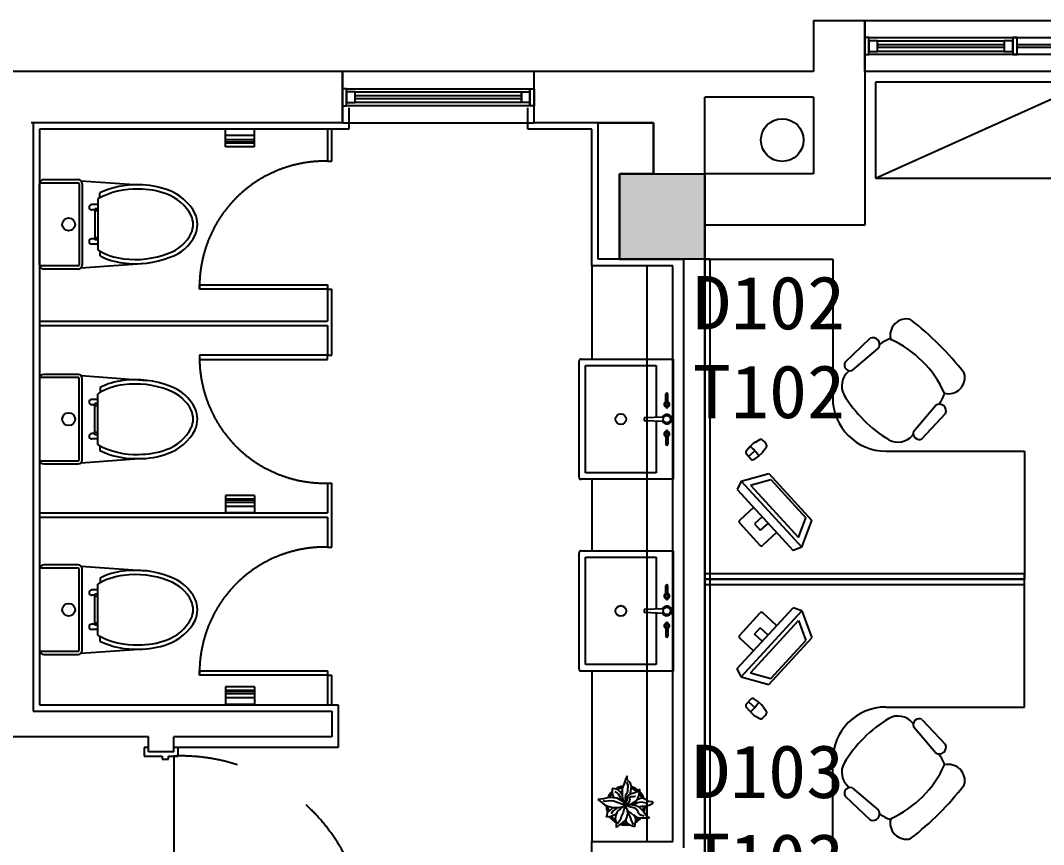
# Model space of a CAD drawing. Header units: millimetres. Extents: x 526420 to 928802, y 401925 to 509768.
# Drawn here: x 678101 to 682900, y 429399 to 433264 of the extents above; entities that cross this region are included whole.
import ezdxf

# ---------------------------------------------------------------- set-up
doc = ezdxf.new("R2010")
doc.units = ezdxf.units.MM
doc.header["$LTSCALE"] = 3000
doc.header["$MEASUREMENT"] = 0
doc.linetypes.add('DASHED', pattern=[0.75, 0.5, -0.25])
doc.linetypes.add('DASHED2', pattern=[0.375, 0.25, -0.125])
doc.layers.get('0').update_dxf_attribs({"linetype": 'CONTINUOUS'})
for name, color, linetype in [('D-GJG', 7, 'CONTINUOUS'), ('D-WALL', 7, 'CONTINUOUS'), ('D-WINDOW', 7, 'CONTINUOUS'), ('P-DOOR', 7, 'CONTINUOUS'), ('P-FURNI-A', 7, 'CONTINUOUS'), ('P-FURNI-I', 7, 'CONTINUOUS'), ('窗台线', 7, 'CONTINUOUS')]:
    doc.layers.add(name, color=color, linetype=linetype)
doc.styles.get("Standard").update_dxf_attribs({"font": 'romans.shx', "width": 0.65, "bigfont": 'hzfs1.shx'})

msp = doc.modelspace()

# ---------------------------------------------------------------- linework, layer by layer
at = {"color": 0}
for p, q in [((678473.7, 432432.6), (678473.7, 432454.9)), ((678463.6, 432400.5), (678435.3, 432400.5)), ((678463.6, 432427.2), (678463.6, 432188.3)), ((678450.6, 432375.5), (678435.3, 432375.5)), ((678450.6, 432380.5), (678450.6, 432234.9)), ((678463.6, 432380.5), (678450.6, 432380.5)), ((678463.6, 432370.5), (678450.6, 432370.5)), ((678463.6, 432244.9), (678450.6, 432244.9)), ((678450.6, 432239.9), (678435.3, 432239.9)), ((678463.6, 432214.9), (678435.3, 432214.9)), ((678463.6, 432234.9), (678450.6, 432234.9)), ((678474.1, 432159.4), (678474.1, 432182.1)), ((678474.1, 431542.3), (678474.1, 431519.6)), ((678463.6, 431486.7), (678435.3, 431486.7)), ((678463.6, 431274.5), (678463.6, 431513.4)), ((678450.6, 431461.7), (678435.3, 431461.7)), ((678450.6, 431321.2), (678450.6, 431466.7)), ((678463.6, 431466.7), (678450.6, 431466.7)), ((678463.6, 431456.7), (678450.6, 431456.7)), ((678463.6, 431331.2), (678450.6, 431331.2)), ((678450.6, 431326.2), (678435.3, 431326.2)), ((678463.6, 431301.2), (678435.3, 431301.2)), ((678463.6, 431321.2), (678450.6, 431321.2)), ((678473.7, 431269.1), (678473.7, 431246.8)), ((678463.6, 430380.7), (678463.6, 430619.6)), ((678474.1, 430648.5), (678474.1, 430625.8)), ((678463.6, 430593), (678435.3, 430593)), ((678450.6, 430568), (678435.3, 430568)), ((678450.6, 430427.4), (678450.6, 430573)), ((678463.6, 430573), (678450.6, 430573)), ((678463.6, 430563), (678450.6, 430563)), ((678450.6, 430432.4), (678435.3, 430432.4)), ((678463.6, 430437.4), (678450.6, 430437.4)), ((678463.6, 430427.4), (678450.6, 430427.4)), ((678463.6, 430407.4), (678435.3, 430407.4)), ((678473.7, 430375.3), (678473.7, 430353))]:
    msp.add_line(p, q, dxfattribs=at)
at = {"color": 0, "ltscale": 2}
for p, q in [((681128, 431468), (681128, 431511.5)), ((681138, 431468), (681138, 431511.5)), ((681128, 431452.5), (681128, 431459.9)), ((681138, 431452.5), (681138, 431459.9)), ((681128, 431335.4), (681128, 431328)), ((681138, 431335.4), (681138, 431328)), ((681128, 431319.9), (681128, 431276.4)), ((681138, 431319.9), (681138, 431276.4)), ((681128, 430568.6), (681128, 430612.1)), ((681138, 430568.6), (681138, 430612.1)), ((681128, 430553.1), (681128, 430560.5)), ((681138, 430553.1), (681138, 430560.5)), ((681128, 430436), (681128, 430428.6)), ((681128, 430420.5), (681128, 430377)), ((681138, 430436), (681138, 430428.6)), ((681138, 430420.5), (681138, 430377))]:
    msp.add_line(p, q, dxfattribs=at)
at = {"color": 0, "ltscale": 0.7}
msp.add_circle((681674.4, 432703), 100, dxfattribs=at)
at = {"color": 0, "ltscale": 2}
for centre, radius in [((681133, 431463.9), 6.42), ((680917, 431393.9), 25), ((681133, 431323.9), 6.42), ((681133, 430564.6), 6.42), ((680917, 430494.6), 25), ((681133, 430424.6), 6.42)]:
    msp.add_circle(centre, radius, dxfattribs=at)
at = {"color": 0}
for centre, radius, start, end in [((678640.5, 432108.9), 384.1, 87.7276, 115.7357), ((678657.6, 432098.5), 394.2, 70.1777, 90.2809), ((678640.5, 432108.9), 364.1, 87.6575, 119.062), ((678657.6, 432098.5), 374.2, 70.1658, 90.3491), ((678714.2, 432250.2), 212.3, 27.7269, 70.6404), ((678714.2, 432250.2), 232.3, 27.5657, 70.6198), ((678435.3, 432388), 12.5, 90, 270), ((678807.9, 432307.2), 103.1, 0.2814, 23.8986), ((678807.9, 432307.2), 123.1, 0.2357, 24.2164), ((678807.9, 432308.2), 103.1, 335.9469, 359.7191), ((678807.9, 432308.2), 123.1, 335.7831, 359.7648), ((678735.5, 432347.5), 185.4, 288.7343, 333.9675), ((678735.5, 432347.5), 205.4, 288.8657, 334.062), ((678435.3, 432227.4), 12.5, 90, 270), ((678616.7, 432436.8), 291.9, 238.3644, 263.6245), ((678616.7, 432436.8), 311.9, 242.8013, 263.5811), ((678641, 432565), 442.1, 262.3077, 291.3367), ((678641, 432565), 422.1, 262.2774, 291.3961), ((678616.7, 431264.9), 311.9, 96.4189, 117.1987), ((678641, 431136.7), 442.1, 68.6633, 97.6923), ((678616.7, 431264.9), 291.9, 96.3755, 121.6356), ((678641, 431136.7), 422.1, 68.6039, 97.7226), ((678735.5, 431354.1), 185.4, 26.0325, 71.2657), ((678735.5, 431354.1), 205.4, 25.938, 71.1343), ((678435.3, 431474.2), 12.5, 90, 270), ((678807.9, 431393.4), 103.1, 0.2809, 24.0531), ((678807.9, 431393.4), 123.1, 0.2352, 24.2169), ((678807.9, 431394.5), 103.1, 336.1014, 359.7186), ((678807.9, 431394.5), 123.1, 335.7836, 359.7643), ((678714.2, 431451.5), 212.3, 289.3596, 332.2731), ((678714.2, 431451.5), 232.3, 289.3802, 332.4343), ((678435.3, 431313.7), 12.5, 90, 270), ((678640.5, 431592.8), 364.1, 240.938, 272.3425), ((678640.5, 431592.8), 384.1, 244.2643, 272.2724), ((678657.6, 431603.1), 374.2, 269.6509, 289.8342), ((678657.6, 431603.1), 394.2, 269.7191, 289.8223), ((678616.7, 430371.1), 291.9, 96.3755, 121.6356), ((678616.7, 430371.1), 311.9, 96.4189, 117.1987), ((678641, 430242.9), 442.1, 68.6633, 97.6923), ((678641, 430242.9), 422.1, 68.6039, 97.7226), ((678735.5, 430460.4), 185.4, 26.0325, 71.2657), ((678735.5, 430460.4), 205.4, 25.938, 71.1343), ((678435.3, 430580.5), 12.5, 90, 270), ((678807.9, 430499.7), 103.1, 0.2809, 24.0531), ((678807.9, 430499.7), 123.1, 0.2352, 24.2169), ((678807.9, 430500.7), 103.1, 336.1014, 359.7186), ((678807.9, 430500.7), 123.1, 335.7836, 359.7643), ((678435.3, 430419.9), 12.5, 90, 270), ((678714.2, 430557.7), 212.3, 289.3596, 332.2731), ((678714.2, 430557.7), 232.3, 289.3802, 332.4343), ((678640.5, 430699), 364.1, 240.938, 272.3425), ((678640.5, 430699), 384.1, 244.2643, 272.2724), ((678657.6, 430709.4), 374.2, 269.6509, 289.8342), ((678657.6, 430709.4), 394.2, 269.7191, 289.8223)]:
    msp.add_arc(centre, radius, start, end, dxfattribs=at)
at = {"color": 0, "ltscale": 2}
for centre, start, end in [((681133, 431511.5), 0, 180), ((681133, 431452.5), 180, 0), ((681133, 431335.4), 0, 180), ((681133, 431276.4), 180, 0), ((681133, 430612.1), 0, 180), ((681133, 430553.1), 180, 0), ((681133, 430436), 0, 180), ((681133, 430377), 180, 0)]:
    msp.add_arc(centre, 5, start, end, dxfattribs=at)
at = {"layer": 'D-GJG', "color": 0, "ltscale": 2}
for p, q in [((678701, 429853.9), (678681, 429853.9)), ((678681, 429853.9), (678681, 429813.9)), ((678841, 429853.9), (678821, 429853.9)), ((678841, 429813.9), (678841, 429853.9)), ((678681, 429813.9), (678766, 429813.9)), ((678766, 429813.9), (678766, 429798.9)), ((678766, 429798.9), (678796, 429798.9)), ((678796, 429798.9), (678796, 429813.9)), ((678796, 429813.9), (678841, 429813.9))]:
    msp.add_line(p, q, dxfattribs=at)
at = {"layer": 'D-WALL', "color": 0, "ltscale": 0.7}
for p, q in [((681821, 433263.9), (682061, 433263.9)), ((681821, 433263.9), (681821, 433023.9)), ((682061, 433263.9), (682061, 432303.9)), ((679611, 433023.9), (676651, 433023.9)), ((679611, 433023.9), (676651, 433023.9)), ((679611, 433023.9), (676651, 433023.9)), ((679611, 432783.9), (679611, 433023.9)), ((679611, 432783.9), (679611, 433023.9)), ((679611, 432783.9), (679611, 433023.9)), ((681821, 433023.9), (680511, 433023.9)), ((680511, 432783.9), (680511, 433023.9)), ((681821, 433023.9), (680511, 433023.9)), ((680511, 432783.9), (680511, 433023.9)), ((680511, 432783.9), (680511, 433023.9)), ((680511, 432783.9), (680511, 433023.9)), ((681311, 427323.9), (681311, 432903.9)), ((681821, 432903.9), (681311, 432903.9)), ((681311, 427323.9), (681311, 432903.9)), ((681311, 426923.9), (681311, 432903.9)), ((681311, 426923.9), (681311, 432903.9)), ((681311, 427323.9), (681311, 432903.9)), ((681311, 426923.9), (681311, 432903.9)), ((681821, 432903.9), (681821, 432543.9)), ((679611, 432783.9), (678151, 432783.9)), ((679611, 432783.9), (678151, 432783.9)), ((679611, 432783.9), (678151, 432783.9)), ((678161, 432783.9), (678161, 430023.9)), ((681071, 432783.9), (680511, 432783.9)), ((681071, 432783.9), (680511, 432783.9)), ((681071, 432783.9), (680511, 432783.9)), ((681071, 432783.9), (680511, 432783.9)), ((681071, 432783.9), (680511, 432783.9)), ((680811, 432143.9), (680811, 432783.9)), ((680811, 432783.9), (681071, 432783.9)), ((680811, 432143.9), (680811, 432783.9)), ((680811, 432783.9), (681071, 432783.9)), ((680811, 432143.9), (680811, 432783.9)), ((680811, 432783.9), (681071, 432783.9)), ((680811, 432143.9), (680811, 432783.9)), ((680811, 432783.9), (681071, 432783.9)), ((680811, 432143.9), (680811, 432783.9)), ((680811, 432783.9), (681071, 432783.9)), ((681071, 432543.9), (681071, 432783.9)), ((681071, 432783.9), (681071, 432543.9)), ((681071, 432783.9), (681071, 432543.9)), ((681071, 432543.9), (681071, 432783.9)), ((681071, 432543.9), (681071, 432783.9)), ((681071, 432783.9), (681071, 432543.9)), ((681071, 432783.9), (681071, 432543.9)), ((681071, 432783.9), (681071, 432543.9)), ((681071, 432783.9), (681071, 432543.9)), ((681071, 432783.9), (681071, 432543.9)), ((681071, 432543.9), (680911, 432543.9)), ((680911, 432543.9), (680911, 432143.9)), ((681071, 432543.9), (680911, 432543.9)), ((680911, 432543.9), (680911, 432143.9)), ((681071, 432543.9), (680911, 432543.9)), ((680911, 432543.9), (680911, 432143.9)), ((681071, 432543.9), (680911, 432543.9)), ((680911, 432543.9), (680911, 432143.9)), ((681071, 432543.9), (680911, 432543.9)), ((680911, 432543.9), (680911, 432143.9)), ((681071, 432543.9), (680911, 432543.9)), ((680911, 432543.9), (680911, 432143.9)), ((681821, 432543.9), (681311, 432543.9)), ((682061, 432303.9), (681311, 432303.9)), ((680911, 432143.9), (680811, 432143.9)), ((680911, 432143.9), (680811, 432143.9)), ((680911, 432143.9), (680811, 432143.9)), ((680911, 432143.9), (680811, 432143.9)), ((680911, 432143.9), (680811, 432143.9)), ((680911, 432143.9), (681211, 432143.9)), ((681211, 432143.9), (681211, 429383.9)), ((678161, 430023.9), (679561, 430023.9)), ((679561, 430023.9), (679561, 429903.9)), ((678701, 429903.9), (677501, 429903.9)), ((678701, 429833.9), (678701, 429903.9)), ((678821, 429833.9), (678821, 429903.9)), ((679561, 429903.9), (678821, 429903.9)), ((678821, 429833.9), (678701, 429833.9))]:
    msp.add_line(p, q, dxfattribs=at)
at = {"layer": 'D-WALL', "color": 0, "ltscale": 100}
for p, q in [((680911, 432543.9), (681311, 432543.9)), ((680911, 432143.9), (680911, 432543.9)), ((680911, 432543.9), (681311, 432543.9)), ((680911, 432143.9), (680911, 432543.9)), ((680911, 432543.9), (681311, 432543.9)), ((680911, 432143.9), (680911, 432543.9)), ((681311, 432543.9), (681311, 432143.9)), ((681311, 432543.9), (681311, 432143.9)), ((681311, 432543.9), (681311, 432143.9)), ((681311, 432143.9), (680911, 432143.9)), ((681311, 432143.9), (680911, 432143.9)), ((681311, 432143.9), (680911, 432143.9))]:
    msp.add_line(p, q, dxfattribs=at)
at = {"layer": 'D-WALL', "color": 0}
msp.add_solid([(680911, 432543.9), (681311, 432543.9), (680911, 432143.9), (681311, 432143.9)], dxfattribs=at)
at = {"layer": 'D-WINDOW', "color": 0, "ltscale": 0.7}
for p, q in [((682061, 433263.9), (684161, 433263.9)), ((682081, 433183.9), (682061, 433183.9)), ((682061, 433183.9), (682061, 433103.9)), ((682081, 433183.9), (684141, 433183.9)), ((682081, 433103.9), (682081, 433183.9)), ((682081, 433103.9), (682081, 433183.9)), ((682121, 433168.9), (682081, 433168.9)), ((682081, 433168.9), (682081, 433118.9)), ((682121, 433168.9), (682716, 433168.9)), ((682121, 433118.9), (682121, 433168.9)), ((682121, 433118.9), (682121, 433168.9)), ((682756, 433168.9), (682716, 433168.9)), ((682716, 433168.9), (682716, 433118.9)), ((682716, 433168.9), (682716, 433118.9)), ((682776, 433183.9), (682756, 433183.9)), ((682756, 433183.9), (682756, 433103.9)), ((682756, 433118.9), (682756, 433168.9)), ((682776, 433103.9), (682776, 433183.9)), ((682081, 433118.9), (682121, 433118.9)), ((682121, 433151.4), (682716, 433151.4)), ((682121, 433136.4), (682121, 433151.4)), ((682716, 433136.4), (682121, 433136.4)), ((682716, 433118.9), (682121, 433118.9)), ((682716, 433151.4), (682716, 433136.4)), ((682716, 433118.9), (682756, 433118.9)), ((682776, 433151.4), (683446, 433151.4)), ((682776, 433136.4), (682776, 433151.4)), ((683446, 433136.4), (682776, 433136.4)), ((682061, 433103.9), (682081, 433103.9)), ((684141, 433103.9), (682081, 433103.9)), ((682756, 433103.9), (682776, 433103.9)), ((680511, 433023.9), (679611, 433023.9)), ((679631, 432943.9), (679611, 432943.9)), ((679611, 432943.9), (679611, 432863.9)), ((679631, 432943.9), (680491, 432943.9)), ((679631, 432863.9), (679631, 432943.9)), ((679631, 432863.9), (679631, 432943.9)), ((679671, 432928.9), (679631, 432928.9)), ((679631, 432928.9), (679631, 432878.9)), ((679671, 432928.9), (680451, 432928.9)), ((679671, 432878.9), (679671, 432928.9)), ((679671, 432878.9), (679671, 432928.9)), ((680451, 432928.9), (680451, 432878.9)), ((680451, 432878.9), (680451, 432928.9)), ((680451, 432928.9), (680491, 432928.9)), ((680491, 432943.9), (680491, 432863.9)), ((680491, 432863.9), (680491, 432943.9)), ((680491, 432943.9), (680511, 432943.9)), ((680491, 432928.9), (680491, 432878.9)), ((680511, 432943.9), (680511, 432863.9)), ((679631, 432878.9), (679671, 432878.9)), ((679671, 432911.4), (680451, 432911.4)), ((679671, 432896.4), (679671, 432911.4)), ((680451, 432896.4), (679671, 432896.4)), ((680451, 432878.9), (679671, 432878.9)), ((680451, 432911.4), (680451, 432896.4)), ((680491, 432878.9), (680451, 432878.9)), ((679611, 432863.9), (679631, 432863.9)), ((680491, 432863.9), (679631, 432863.9)), ((680511, 432863.9), (680491, 432863.9))]:
    msp.add_line(p, q, dxfattribs=at)
at = {"layer": 'P-DOOR', "color": 0, "ltscale": 2}
msp.add_line((678821, 429813.9), (678821, 428913.9), dxfattribs=at)
at = {"layer": 'P-DOOR', "color": 0, "linetype": 'DASHED2'}
msp.add_arc((678852.6, 428945.5), 869, 357.9173, 92.0827, dxfattribs=at)
at = {"layer": 'P-FURNI-A', "color": 0}
for p, q in [((679641, 432853.9), (679641, 432753.9)), ((680481, 432753.9), (680481, 432853.9)), ((680481, 432753.9), (680481, 432853.9)), ((679641, 432753.9), (678191, 432753.9)), ((678191, 432753.9), (678191, 430053.9)), ((680781, 432753.9), (680481, 432753.9)), ((680781, 432753.9), (680481, 432753.9)), ((680781, 432113.9), (680781, 432753.9)), ((680781, 432113.9), (680781, 432753.9)), ((681161, 432113.9), (680781, 432113.9)), ((681161, 432113.9), (680781, 432113.9)), ((681161, 429413.9), (681161, 432113.9)), ((681161, 429413.9), (681161, 432113.9)), ((678191, 430053.9), (679591, 430053.9)), ((679591, 430053.9), (679591, 429853.9)), ((679591, 429853.9), (678831, 429853.9)), ((680781, 429233.9), (680781, 429413.9)), ((680781, 429413.9), (681161, 429413.9)), ((680781, 429233.9), (680781, 429413.9)), ((680781, 429413.9), (681161, 429413.9))]:
    msp.add_line(p, q, dxfattribs=at)
at = {"layer": 'P-FURNI-I', "color": 0, "ltscale": 100}
for p, q in [((682111, 432523.9), (683111, 432973.9)), ((683111, 432973.9), (682111, 432973.9)), ((682111, 432973.9), (682111, 432523.9)), ((682111, 432523.9), (683111, 432523.9))]:
    msp.add_line(p, q, dxfattribs=at)
at = {"layer": 'P-FURNI-I', "color": 0, "linetype": 'Continuous'}
for p, q in [((679062.7, 432671.3), (679062.7, 432753.9)), ((679199.3, 432753.9), (679062.7, 432753.9)), ((679199.3, 432723.9), (679062.7, 432723.9)), ((679199.3, 432671.3), (679199.3, 432753.9)), ((679199.3, 432703.9), (679062.7, 432703.9)), ((679199.3, 432693.9), (679062.7, 432693.9)), ((679199.3, 432688.9), (679062.7, 432688.9)), ((679199.3, 432671.3), (679062.7, 432671.3)), ((679062.7, 431036.6), (679062.7, 430953.9)), ((679199.3, 431036.6), (679062.7, 431036.6)), ((679199.3, 431018.9), (679062.7, 431018.9)), ((679199.3, 431013.9), (679062.7, 431013.9)), ((679199.3, 431003.9), (679062.7, 431003.9)), ((679199.3, 431036.6), (679199.3, 430953.9)), ((679199.3, 430983.9), (679062.7, 430983.9)), ((679199.3, 430953.9), (679062.7, 430953.9)), ((679062.7, 430139.1), (679062.7, 430056.4)), ((679199.3, 430139.1), (679062.7, 430139.1)), ((679199.3, 430139.1), (679199.3, 430056.4)), ((679199.3, 430121.4), (679062.7, 430121.4)), ((679199.3, 430116.4), (679062.7, 430116.4)), ((679199.3, 430106.4), (679062.7, 430106.4)), ((679199.3, 430086.4), (679062.7, 430086.4)), ((679199.3, 430056.4), (679062.7, 430056.4))]:
    msp.add_line(p, q, dxfattribs=at)
at = {"layer": 'P-FURNI-I', "color": 0}
for p, q in [((679541, 432753.9), (679541, 432603.9)), ((679561, 432603.9), (679561, 432753.9)), ((679541, 432603.9), (679561, 432603.9)), ((678191, 432117.7), (678191, 432497.7)), ((678191, 432117.7), (678191, 432497.7)), ((678196, 432502.7), (678371, 432502.7)), ((678211, 432517.7), (678371, 432517.7)), ((678376, 432497.7), (678376, 432117.7)), ((678385.1, 432511.8), (678657.6, 432492.7)), ((678391, 432497.7), (678391, 432117.7)), ((678371, 432112.7), (678196, 432112.7)), ((678371, 432097.7), (678211, 432097.7)), ((678385.1, 432103.6), (678693.5, 432126)), ((681336, 432143.9), (681311, 432143.9)), ((681311, 432143.9), (681311, 430643.9)), ((681311, 430643.9), (681311, 432143.9)), ((681311, 432143.9), (681911, 432143.9)), ((681336, 430643.9), (681336, 432143.9)), ((681911, 432143.9), (681911, 431493.9)), ((679541, 432003.9), (679541, 431853.9)), ((679541, 432003.9), (679561, 432003.9)), ((679561, 431693.9), (679561, 432003.9)), ((679541, 431913.9), (679541, 431853.9)), ((679561, 431693.9), (679561, 431913.9)), ((678191, 431853.9), (679541, 431853.9)), ((678191, 431833.9), (679541, 431833.9)), ((679541, 431833.9), (679541, 431693.9)), ((681968.8, 431661.7), (682087, 431773.6)), ((682002.8, 431623), (682126.1, 431727.5)), ((679541, 431693.9), (679561, 431693.9)), ((681985.2, 431617.6), (681989.9, 431621.7)), ((681985.2, 431617.6), (681990, 431621.7)), ((678191, 431583.9), (678191, 431203.9)), ((678191, 431583.9), (678191, 431203.9)), ((678371, 431588.9), (678196, 431588.9)), ((678371, 431603.9), (678211, 431603.9)), ((678376, 431203.9), (678376, 431583.9)), ((678385.1, 431598.1), (678693.5, 431575.6)), ((678391, 431203.9), (678391, 431583.9)), ((682290, 431335.8), (682394.6, 431459)), ((682328.7, 431301.8), (682440.6, 431419.9)), ((682284.6, 431318.1), (682288.8, 431323)), ((682161, 431243.9), (682811, 431243.9)), ((682811, 431243.9), (682811, 430643.9)), ((678196, 431198.9), (678371, 431198.9)), ((678385.1, 431189.8), (678657.6, 431208.9)), ((678211, 431183.9), (678371, 431183.9)), ((681481.5, 431102.8), (681611.4, 431138.7)), ((681611.4, 431138.7), (681812.7, 430919.4)), ((679541, 431093.9), (679541, 430953.9)), ((679541, 431093.9), (679561, 431093.9)), ((679561, 430793.9), (679561, 431093.9)), ((681481.5, 431102.8), (681463.2, 431063.6)), ((681481.5, 431102.8), (681765.7, 430793)), ((681526, 431083.9), (681621.2, 431110.3)), ((681621.2, 431110.3), (681785.2, 430931.6)), ((681463.2, 431063.6), (681724.9, 430778.4)), ((681526, 431083.9), (681750.8, 430838.9)), ((678191, 430953.9), (679541, 430953.9)), ((678191, 430933.9), (679541, 430933.9)), ((679541, 430933.9), (679541, 430793.9)), ((681750.8, 430838.9), (681785.2, 430931.6)), ((681765.7, 430793), (681812.7, 430919.4)), ((679541, 430793.9), (679561, 430793.9)), ((681765.4, 430793.3), (681724.9, 430778.4)), ((678371, 430710.2), (678211, 430710.2)), ((678191, 430690.2), (678191, 430310.2)), ((678191, 430690.2), (678191, 430310.2)), ((678371, 430695.2), (678196, 430695.2)), ((678376, 430310.2), (678376, 430690.2)), ((678385.1, 430704.3), (678693.5, 430681.9)), ((678391, 430310.2), (678391, 430690.2)), ((682811, 430668.9), (681311, 430668.9)), ((681311, 430668.9), (681311, 430643.9)), ((682811, 430643.9), (682811, 430668.9)), ((682811, 430643.9), (681311, 430643.9)), ((681311, 430643.9), (681311, 430618.9)), ((681336, 430643.9), (681311, 430643.9)), ((681311, 430643.9), (681311, 427643.9)), ((681311, 430643.9), (681311, 429143.9)), ((682811, 430643.9), (681311, 430643.9)), ((681311, 430643.9), (681311, 430643.9)), ((681311, 430643.9), (682811, 430643.9)), ((681311, 430643.9), (681336, 430643.9)), ((682811, 430643.9), (681311, 430643.9)), ((681311, 430643.9), (681311, 430643.9)), ((681311, 430618.9), (682811, 430618.9)), ((681336, 427643.9), (681336, 430643.9)), ((682811, 430618.9), (682811, 430643.9)), ((682811, 430043.9), (682811, 430643.9)), ((681463.2, 430224.3), (681724.9, 430509.5)), ((681481.5, 430185.1), (681765.7, 430494.9)), ((681765.4, 430494.6), (681724.9, 430509.5)), ((681765.7, 430494.9), (681812.7, 430368.5)), ((681526, 430204), (681750.8, 430449)), ((681750.8, 430449), (681785.2, 430356.3)), ((681611.4, 430149.2), (681812.7, 430368.5)), ((681621.2, 430177.6), (681785.2, 430356.3)), ((678196, 430305.2), (678371, 430305.2)), ((678211, 430290.2), (678371, 430290.2)), ((678385.1, 430296.1), (678657.6, 430315.2)), ((679541, 430193.9), (679541, 430053.9)), ((679541, 430193.9), (679561, 430193.9)), ((679561, 430053.9), (679561, 430193.9)), ((681481.5, 430185.1), (681463.2, 430224.3)), ((681481.5, 430185.1), (681611.4, 430149.2)), ((681526, 430204), (681621.2, 430177.6)), ((682161, 430043.9), (682811, 430043.9)), ((682328.7, 429986.1), (682440.6, 429868)), ((682284.6, 429969.8), (682288.8, 429964.9)), ((682290, 429952.1), (682394.6, 429828.9)), ((681911, 429143.9), (681911, 429793.9)), ((681985.2, 429670.3), (681989.9, 429666.2)), ((681985.2, 429670.3), (681990, 429666.2)), ((682002.8, 429664.9), (682126.1, 429560.4)), ((681968.8, 429626.2), (682087, 429514.3))]:
    msp.add_line(p, q, dxfattribs=at)
at = {"layer": 'P-FURNI-I', "color": 0, "ltscale": 20}
for p, q in [((680781, 432113.9), (680781, 431675.9)), ((680781, 431111.9), (680781, 430776.6)), ((680781, 430212.6), (680781, 429413.9))]:
    msp.add_line(p, q, dxfattribs=at)
at = {"layer": 'P-FURNI-I', "color": 0, "linetype": 'DASHED2', "ltscale": 10}
msp.add_line((681041, 429413.9), (681041, 432113.9), dxfattribs=at)
at = {"layer": 'P-FURNI-I', "color": 0, "ltscale": 0.008}
for p, q in [((678941, 432003.9), (678941, 432023.9)), ((678941, 432023.9), (679541, 432023.9)), ((679541, 432003.9), (678941, 432003.9)), ((679541, 432023.9), (679541, 432003.9)), ((679541, 431693.9), (678941, 431693.9)), ((678941, 431693.9), (678941, 431673.9)), ((678941, 431673.9), (679541, 431673.9)), ((679541, 431673.9), (679541, 431693.9)), ((678941, 430193.9), (678941, 430213.9)), ((678941, 430213.9), (679541, 430213.9)), ((679541, 430193.9), (678941, 430193.9)), ((679541, 430213.9), (679541, 430193.9))]:
    msp.add_line(p, q, dxfattribs=at)
at = {"layer": 'P-FURNI-I', "color": 0, "ltscale": 2}
for p, q in [((680721, 431121.9), (680721, 431665.9)), ((680731, 431675.9), (681163, 431675.9)), ((681163, 431675.9), (681163, 431111.9)), ((680751, 431141.9), (680751, 431645.9)), ((680751, 431645.9), (681083, 431645.9)), ((681083, 431645.9), (681083, 431402.6)), ((681118.7, 431403.9), (681025.9, 431400.3)), ((681025.9, 431400.3), (681025.9, 431386.3)), ((681118.7, 431382.7), (681025.9, 431386.3)), ((681083, 431384.1), (681083, 431141.9)), ((681083, 431141.9), (680751, 431141.9)), ((681163, 431111.9), (680731, 431111.9)), ((680721, 430222.6), (680721, 430766.6)), ((680731, 430776.6), (681163, 430776.6)), ((681163, 430776.6), (681163, 430212.6)), ((680751, 430242.6), (680751, 430746.6)), ((680751, 430746.6), (681083, 430746.6)), ((681083, 430746.6), (681083, 430503.2)), ((681118.7, 430504.6), (681025.9, 430501)), ((681025.9, 430501), (681025.9, 430486.9)), ((681118.7, 430483.3), (681025.9, 430486.9)), ((681083, 430484.7), (681083, 430242.6)), ((681083, 430242.6), (680751, 430242.6)), ((681163, 430212.6), (680731, 430212.6))]:
    msp.add_line(p, q, dxfattribs=at)
at = {"layer": 'P-FURNI-I', "color": 0, "linetype": 'ByBlock'}
for p, q in [((681548.5, 431286.7), (681569.7, 431298)), ((681523.4, 431265.7), (681505.5, 431243.9)), ((681516.7, 431218.9), (681546.2, 431245.9)), ((681523.4, 431265.7), (681538.3, 431279.4)), ((681563.9, 431221.5), (681578.9, 431235.2)), ((681587, 431244.7), (681600.1, 431264.8)), ((681527.6, 431207), (681505.8, 431230.8)), ((681563.9, 431221.5), (681540.6, 431205.5)), ((681539.9, 430980), (681475.2, 430920.6)), ((681474.6, 430906.4), (681569.2, 430803.3)), ((681580.5, 430935.7), (681544.4, 430902.7)), ((681544.4, 430902.7), (681571.5, 430873.2)), ((681607.5, 430906.3), (681571.5, 430873.2)), ((681648.1, 430862.1), (681583.4, 430802.7)), ((681474.6, 430381.5), (681569.2, 430484.6)), ((681648.1, 430425.8), (681583.4, 430485.2)), ((681544.4, 430385.2), (681571.5, 430414.7)), ((681580.5, 430352.2), (681544.4, 430385.2)), ((681607.5, 430381.6), (681571.5, 430414.7)), ((681539.9, 430307.9), (681475.2, 430367.3)), ((681527.6, 430080.9), (681505.8, 430057.1)), ((681563.9, 430066.4), (681540.6, 430082.4)), ((681523.4, 430022.2), (681505.5, 430044)), ((681516.7, 430069), (681546.2, 430042)), ((681563.9, 430066.4), (681578.9, 430052.7)), ((681587, 430043.2), (681600.1, 430023.1)), ((681523.4, 430022.2), (681538.3, 430008.5)), ((681548.5, 430001.2), (681569.7, 429989.9)), ((680940.9, 429709), (680932.4, 429685.1)), ((680946.3, 429720.5), (680940.9, 429709)), ((680946.8, 429709.9), (680946.3, 429720.5)), ((680949.8, 429698.5), (680946.8, 429709.9)), ((680961.7, 429689.6), (680949.8, 429698.5)), ((680887.1, 429659.7), (680876.2, 429661.2)), ((680876.2, 429661.2), (680876.7, 429643.2)), ((680900, 429658.7), (680887.1, 429659.7)), ((680916, 429646.2), (680900, 429658.7)), ((680932.4, 429685.1), (680923.9, 429661.7)), ((680923.9, 429661.7), (680923.9, 429644.8)), ((680952.3, 429676.1), (680945.3, 429691)), ((680948.3, 429643.8), (680949.8, 429652.2)), ((680949.8, 429652.2), (680952.3, 429676.1)), ((680960.3, 429633.8), (680964.8, 429649.8)), ((680967.7, 429671.6), (680961.7, 429689.6)), ((680964.8, 429649.8), (680967.7, 429671.6)), ((681007, 429658.7), (680996.1, 429646.7)), ((681004.6, 429643.8), (681007, 429658.7)), ((680835.3, 429613.8), (680809, 429610.4)), ((680809, 429610.4), (680827.9, 429596)), ((680844.3, 429601), (680834.3, 429603.4)), ((680863.2, 429619.9), (680835.3, 429613.8)), ((680864.7, 429603.9), (680844.3, 429601)), ((680899.5, 429616.9), (680863.2, 429619.9)), ((680882.6, 429602.4), (680864.7, 429603.9)), ((680876.7, 429643.2), (680877.6, 429631.3)), ((680877.6, 429631.3), (680884.6, 429617.4)), ((680909.4, 429592.5), (680882.6, 429602.4)), ((680889.1, 429647.2), (680894.5, 429642.7)), ((680894.5, 429642.7), (680905, 429636.3)), ((680926.9, 429600.5), (680899.5, 429616.9)), ((680905, 429636.3), (680912, 429624.3)), ((680912, 429624.3), (680916.5, 429606.4)), ((680923.4, 429634.3), (680916, 429646.2)), ((680923.9, 429644.8), (680923.9, 429628.8)), ((680923.9, 429628.8), (680925.4, 429614.3)), ((680925.4, 429614.3), (680929.4, 429597.5)), ((680938.8, 429613.4), (680939.9, 429633.8)), ((680939.4, 429587.5), (680938.8, 429613.4)), ((680939.9, 429633.8), (680948.3, 429643.8)), ((680946.8, 429611.4), (680941.8, 429601)), ((680947.3, 429625.8), (680946.8, 429611.4)), ((680959.8, 429635.8), (680947.3, 429625.8)), ((680953.2, 429593.5), (680960.8, 429606.9)), ((680958.2, 429619.9), (680965.7, 429624.9)), ((680960.8, 429606.9), (680958.2, 429619.9)), ((680978.7, 429639.8), (680959.8, 429635.8)), ((680965.7, 429624.9), (680978.1, 429624.9)), ((680976.2, 429596), (680993.6, 429607.4)), ((680978.1, 429624.9), (680986.6, 429627.8)), ((680996.1, 429646.7), (680978.7, 429639.8)), ((680993.6, 429607.4), (681001.5, 429627.8)), ((680994.1, 429609.9), (681004.1, 429615.4)), ((681001.5, 429627.8), (681004.6, 429643.8)), ((681004.1, 429615.4), (681018.5, 429617.8)), ((681018.5, 429617.8), (681029.9, 429613.8)), ((681029.9, 429613.8), (681038.9, 429605.5)), ((681038.9, 429605.5), (681048.9, 429602.4)), ((681048.9, 429602.4), (681063.8, 429600.5)), ((680827.9, 429596), (680840.3, 429585.5)), ((680840.3, 429585.5), (680861.7, 429576.6)), ((680855.2, 429550.1), (680867.7, 429559.6)), ((680861.7, 429576.6), (680881.2, 429573.1)), ((680867.7, 429559.6), (680880.6, 429572.6)), ((680879.1, 429555.6), (680872.2, 429542.7)), ((680888.6, 429563.6), (680879.1, 429555.6)), ((680881.2, 429573.1), (680906, 429572.6)), ((680901.1, 429571), (680888.6, 429563.6)), ((680895, 429537.2), (680901.5, 429554.6)), ((680901.5, 429554.6), (680912, 429562.6)), ((680906, 429572.6), (680925.4, 429575.5)), ((680941, 429581), (680909.4, 429592.5)), ((680912, 429562.6), (680920, 429573.1)), ((680920, 429573.1), (680923.9, 429574.5)), ((680925.4, 429575.5), (680941, 429581)), ((680941, 429581), (680926.9, 429600.5)), ((680931.4, 429563.1), (680927.4, 429549.2)), ((680940.4, 429576), (680931.4, 429563.1)), ((680941.8, 429601), (680939.9, 429585.5)), ((680939.9, 429585.5), (680942.3, 429585)), ((680939.9, 429577.1), (680942.3, 429583)), ((680950.3, 429556.6), (680939.9, 429577.1)), ((680940.9, 429583.5), (680953.2, 429587.5)), ((680942.3, 429585), (680953.2, 429593.5)), ((680942.3, 429583), (680962.7, 429575.5)), ((680947.3, 429560.1), (680947.8, 429542.1)), ((680962.4, 429526.6), (680947.8, 429555.3)), ((680965.3, 429546.6), (680950.3, 429556.6)), ((680953.2, 429587.5), (680982.6, 429583)), ((680960.9, 429586.3), (680976.2, 429596)), ((680962.7, 429575.5), (680981.6, 429571.6)), ((680990.1, 429593), (680974.7, 429583.5)), ((680981.6, 429571.6), (680994.1, 429560.1)), ((680982.6, 429583), (681000.1, 429577.6)), ((681009.1, 429597.9), (680990.1, 429593)), ((680994.1, 429560.1), (680998.6, 429548.2)), ((681000.1, 429577.6), (681013.1, 429565.1)), ((681014, 429576.6), (681006, 429575)), ((681021.4, 429596), (681009.1, 429597.9)), ((681013.1, 429565.1), (681023.5, 429554.6)), ((681033, 429578.5), (681014, 429576.6)), ((681043.9, 429592), (681021.4, 429596)), ((681023.5, 429554.6), (681038.9, 429533.2)), ((681050.8, 429581.6), (681033, 429578.5)), ((681062.8, 429589), (681050.8, 429581.6)), ((681066.8, 429599.9), (681062.8, 429589)), ((681063.8, 429600.5), (681066.8, 429599.9)), ((680849.7, 429527.2), (680852.3, 429535.2)), ((680872.2, 429529.8), (680849.7, 429527.2)), ((680852.3, 429535.2), (680855.2, 429550.1)), ((680889.5, 429538.2), (680872.2, 429529.8)), ((680897.5, 429545.7), (680889.5, 429538.2)), ((680892.6, 429518.2), (680895, 429537.2)), ((680897.1, 429500.9), (680892.6, 429518.2)), ((680915, 429515.8), (680901.5, 429495.4)), ((680918.4, 429530.7), (680915, 429515.8)), ((680927.4, 429549.2), (680918.4, 429530.7)), ((680939.4, 429513.3), (680926.9, 429503.8)), ((680944.3, 429525.8), (680939.4, 429513.3)), ((680943.7, 429503.2), (680940, 429513.1)), ((680947.8, 429542.1), (680944.3, 429525.8)), ((680966, 429516.7), (680962.4, 429526.6)), ((680979.7, 429534.2), (680965.3, 429546.6)), ((680977, 429491.6), (680966, 429516.7)), ((680975.9, 429539.2), (680985.4, 429521.9)), ((681000.1, 429522.7), (680979.7, 429534.2)), ((680985.9, 429507.8), (680983.2, 429495.9)), ((680985.4, 429521.9), (680985.9, 429507.8)), ((680998.6, 429548.2), (681005.1, 429540.7)), ((681036.4, 429522.2), (681000.1, 429522.7)), ((681005.1, 429540.7), (681011.5, 429538.2)), ((681011.5, 429538.2), (681025.9, 429533.2)), ((681051.8, 429522.2), (681036.4, 429522.2)), ((681038.9, 429533.2), (681051.8, 429522.2)), ((680896.1, 429479.4), (680897.1, 429500.9)), ((680911.5, 429491.4), (680896.1, 429479.4)), ((680926.9, 429503.8), (680911.5, 429491.4)), ((680959.3, 429490.1), (680943.7, 429503.2)), ((680967.6, 429486.5), (680959.3, 429490.1)), ((680981.2, 429481.2), (680967.6, 429486.5)), ((680983.2, 429495.9), (680981.2, 429481.2))]:
    msp.add_line(p, q, dxfattribs=at)
at = {"layer": 'P-FURNI-I', "color": 0}
for centre in [(678327, 432307.7), (678327, 431393.9), (678327, 430500.2)]:
    msp.add_circle(centre, 30, dxfattribs=at)
at = {"layer": 'P-FURNI-I', "color": 0, "ltscale": 2}
for centre in [(681133, 431393.9), (681133, 430494.6)]:
    msp.add_circle(centre, 17.5, dxfattribs=at)
at = {"layer": 'P-FURNI-I', "color": 0, "linetype": 'DASHED', "ltscale": 5}
for centre, start, end in [((679528.5, 432016.4), 88.7811, 181.2189), ((679528.5, 431681.4), 178.7811, 271.2189), ((679528.5, 430206.4), 88.7811, 181.2189)]:
    msp.add_arc(centre, 587.6, start, end, dxfattribs=at)
at = {"layer": 'P-FURNI-I', "color": 0}
for centre, radius, start, end in [((678211, 432497.7), 20, 90, 180), ((678196, 432497.7), 5, 90, 180), ((678371, 432497.7), 20, 0, 90), ((678371, 432497.7), 5, 0, 90), ((678196, 432117.7), 5, 180, 270), ((678211, 432117.7), 20, 180, 270), ((678371, 432117.7), 5, 270, 0), ((678371, 432117.7), 20, 270, 0), ((682256.8, 431787.4), 76.4, 75.3927, 194.6073), ((681432.1, 430765), 1383.5, 37.5907, 52.4093), ((682099.3, 431744.4), 31.7, 327.8663, 112.8436), ((682237.3, 431603.3), 177.1, 108.618, 126.9048), ((681976.7, 431309.6), 502.6, 24.209, 65.791), ((682042.1, 431549.7), 88.6, 130, 208.8913), ((681993.8, 431649.3), 27.9, 153.7162, 288.9569), ((678211, 431583.9), 20, 90, 180), ((678196, 431583.9), 5, 90, 180), ((678371, 431583.9), 20, 0, 90), ((678371, 431583.9), 5, 0, 90), ((682454.4, 431589.7), 76.4, 255.3927, 14.6073), ((682161, 431493.9), 250, 180, 270), ((682498, 431830.9), 624.1, 211.275, 238.725), ((682268.6, 431572), 177.1, 322.3347, 341.2122), ((682411.4, 431432.2), 31.7, 337.1564, 122.1337), ((682316.4, 431326.7), 27.9, 161.0431, 296.2838), ((682216.8, 431375), 88.6, 241.1087, 320), ((678196, 431203.9), 5, 180, 270), ((678211, 431203.9), 20, 180, 270), ((678371, 431203.9), 5, 270, 0), ((678371, 431203.9), 20, 270, 0), ((678211, 430690.2), 20, 90, 180), ((678371, 430690.2), 20, 0, 90), ((678196, 430690.2), 5, 90, 180), ((678371, 430690.2), 5, 0, 90), ((678196, 430310.2), 5, 180, 270), ((678211, 430310.2), 20, 180, 270), ((678371, 430310.2), 5, 270, 0), ((678371, 430310.2), 20, 270, 0), ((682161, 429793.9), 250, 90, 180), ((682498, 429457), 624.1, 121.275, 148.725), ((682216.8, 429912.9), 88.6, 40, 118.8913), ((682316.4, 429961.2), 27.9, 63.7162, 198.9569), ((682411.4, 429855.7), 31.7, 237.8663, 22.8436), ((682268.6, 429715.9), 177.1, 18.7878, 37.6653), ((682042.1, 429738.2), 88.6, 151.1087, 230), ((681976.7, 429978.3), 502.6, 294.209, 335.791), ((682454.4, 429698.2), 76.4, 345.3927, 104.6073), ((681993.8, 429638.6), 27.9, 71.0431, 206.2838), ((681432.1, 430522.9), 1383.5, 307.5907, 322.4093), ((682099.3, 429543.5), 31.7, 247.1564, 32.1337), ((682237.3, 429684.6), 177.1, 233.0952, 251.382), ((682256.8, 429500.5), 76.4, 165.3927, 284.6073)]:
    msp.add_arc(centre, radius, start, end, dxfattribs=at)
at = {"layer": 'P-FURNI-I', "color": 0, "ltscale": 2}
for centre, radius, start, end in [((680731, 431665.9), 10, 90, 180), ((681133, 431463.9), 12.5, 113.5782, 246.4218), ((681133, 431463.9), 12.5, 293.5782, 66.4218), ((681133, 431393.9), 22.5, 206.3878, 153.6122), ((681133, 431323.9), 12.5, 113.5782, 246.4218), ((681133, 431323.9), 12.5, 293.5782, 66.4218), ((680731, 431121.9), 10, 180, 270), ((680731, 430766.6), 10, 90, 180), ((681133, 430564.6), 12.5, 113.5782, 246.4218), ((681133, 430564.6), 12.5, 293.5782, 66.4218), ((681133, 430494.6), 22.5, 206.3878, 153.6122), ((681133, 430424.6), 12.5, 113.5782, 246.4218), ((681133, 430424.6), 12.5, 293.5782, 66.4218), ((680731, 430222.6), 10, 180, 270)]:
    msp.add_arc(centre, radius, start, end, dxfattribs=at)
at = {"layer": 'P-FURNI-I', "color": 0, "linetype": 'ByBlock'}
for centre, radius, start, end in [((681572.1, 431242.6), 50, 118.1862, 132.5296), ((681574.4, 431289.2), 10, 42.5296, 118.1862), ((681526.2, 431227.6), 88, 34.1588, 50.9005), ((681513.2, 431237.5), 10, 140.6327, 222.5296), ((681448.1, 431155.9), 133.1, 29.5065, 55.5528), ((681545.1, 431272.1), 50, 312.5296, 326.8731), ((681591.7, 431270.3), 10, 326.8731, 42.5296), ((681535, 431213.8), 10, 222.5296, 304.4266), ((681482, 430913.2), 10, 132.5296, 222.5296), ((681576.6, 430810), 10, 222.5296, 312.5296), ((681576.6, 430477.9), 10, 47.4704, 137.4704), ((681482, 430374.7), 10, 137.4704, 227.4704), ((681535, 430074.1), 10, 55.5734, 137.4704), ((681513.2, 430050.4), 10, 137.4704, 219.3673), ((681448.1, 430132), 133.1, 304.4472, 330.4935), ((681545.1, 430015.8), 50, 33.1269, 47.4704), ((681572.1, 430045.3), 50, 227.4704, 241.8138), ((681574.4, 429998.7), 10, 241.8138, 317.4704), ((681526.2, 430060.3), 88, 309.0995, 325.8412), ((681591.7, 430017.6), 10, 317.4704, 33.1269)]:
    msp.add_arc(centre, radius, start, end, dxfattribs=at)
for major_axis, start_param, end_param in [((64.9, 64.9), 0.919875, 1.36212), ((59.5, 59.5), 0.968055, 1.26205), ((-59.5, 59.5), -1.493602, -1.09932), ((-64.9, 64.9), -1.500662, -1.08425), ((64.9, 64.9), 1.556009, 1.955173), ((59.5, 59.5), 1.638255, 1.89759), ((59.5, 59.5), 5.928278, 6.222525), ((64.9, 64.9), 5.861158, 6.28664), ((64.9, 64.9), 2.360659, 2.729936), ((-59.5, 59.5), 0.828931, 1.123017), ((59.5, 59.5), 5.194096, 5.440716), ((-64.9, 64.9), 3.569961, 3.883305), ((64.9, 64.9), 2.976587, 3.432269), ((-59.5, 59.5), 1.447304, 1.773485), ((-64.9, 64.9), 2.856419, 3.21733), ((-59.5, 59.5), 2.923387, 3.140135), ((-64.9, 64.9), 2.074706, 2.535898), ((59.5, 59.5), 3.710521, 4.028419)]:
    msp.add_ellipse((680940.5, 429582.4), major_axis=major_axis, ratio=1, start_param=start_param, end_param=end_param, dxfattribs=at)
at = {"layer": '窗台线', "color": 0, "ltscale": 0.7}
for p, q in [((682061, 433023.9), (682061, 433263.9)), ((679611, 433023.9), (679611, 432783.9)), ((680511, 432783.9), (680511, 433023.9)), ((684161, 433023.9), (682061, 433023.9)), ((679611, 432783.9), (680511, 432783.9))]:
    msp.add_line(p, q, dxfattribs=at)

# ---------------------------------------------------------------- texts
at = {"layer": 'P-FURNI-I', "color": 6, "ltscale": 0.7, "char_height": 250, "attachment_point": 1}
for s, insert, width in [('{\\fKaiTi_GB2312|b0|i0|c134|p49;\\W1.05;\\C3;D102\\PT102}', (681255, 432065.3), 596.973), ('{\\fKaiTi_GB2312|b0|i0|c134|p49;\\W1.05;\\C3;D103\\PT103}', (681250.7, 429867), 339.372)]:
    msp.add_mtext(s, dxfattribs=dict(at, insert=insert, width=width))

doc.saveas('drawing.dxf')
